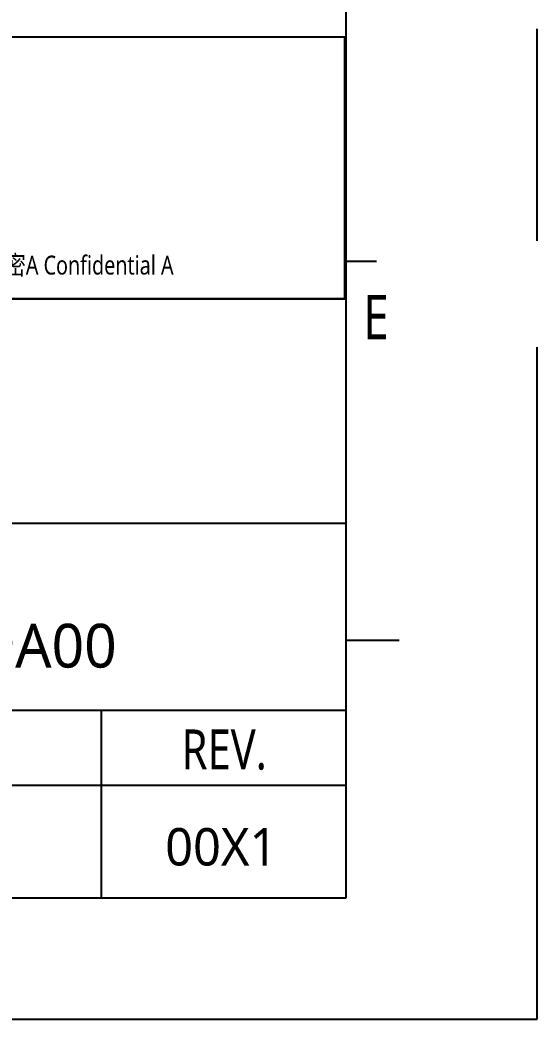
# Model space of a CAD drawing. Header units: millimetres. Extents: x 3272.1 to 3360, y -250.4 to -188.2.
# Drawn here: x 3352.65 to 3359.96, y -250.39 to -236.26 of the extents above; entities that cross this region are included whole.
import ezdxf

# ---------------------------------------------------------------- set-up
doc = ezdxf.new("R2010")
doc.units = ezdxf.units.MM
doc.linetypes.add('PHANTOM', pattern=[29.5, 9.5, -1.5, 3, -1.5, 3, -1.5, 9.5])
doc.layers.get('0').update_dxf_attribs({"lineweight": 25})
doc.layers.add('0PAPERF', color=2, linetype='PHANTOM', plot=False)
doc.layers.add('OUTLINE', color=1, linetype='Continuous')
doc.layers.add('鵬鼎', color=5, linetype='Continuous')
doc.styles.get("Standard").update_dxf_attribs({"font": 'simplex.shx', "width": 0.8, "height": 4})

msp = doc.modelspace()

# ---------------------------------------------------------------- linework, layer by layer
for p, q in [((3357.259, -248.674), (3357.259, -191.464)), ((3357.242, -240.206), (3357.242, -236.501)), ((3357.259, -239.675), (3357.688, -239.675)), ((3340.571, -240.206), (3357.242, -240.206)), ((3357.242, -243.381), (3327.604, -243.381)), ((3357.259, -245.031), (3358.009, -245.031)), ((3353.802, -248.674), (3353.802, -246.028)), ((3274.551, -248.674), (3357.259, -248.674))]:
    msp.add_line(p, q)
at = {"color": 0}
for p, q in [((3357.242, -240.206), (3327.604, -240.206)), ((3357.242, -246.028), (3340.571, -246.028)), ((3357.242, -247.086), (3346.922, -247.086))]:
    msp.add_line(p, q, dxfattribs=at)
msp.add_lwpolyline([(3327.604, -236.501), (3357.242, -236.501), (3357.242, -240.206), (3327.604, -240.206)], close=True, dxfattribs=at)
at = {"layer": '0PAPERF'}
for p, q in [((3359.96, -250.388), (3359.96, -188.248)), ((3272.087, -250.388), (3359.96, -250.388))]:
    msp.add_line(p, q, dxfattribs=at)

# ---------------------------------------------------------------- texts
at = {"color": 2, "insert": (3352.146, -239.596), "char_height": 0.26775, "width": 3.49678, "attachment_point": 1}
msp.add_mtext('{\\fMicrosoft JhengHei|b0|i0|c136|p18;\\C1;機密A Confidential A}', dxfattribs=at)
at = {"color": 0}
for s, insert, char_height, width, attachment_point in [('{\\fMicrosoft JhengHei|b0|i0|c136|p18;\\W1;\\C256;A12-0000-F0NW0329A00}', (3349.357, -245.115), 0.61849, 10.44475, 5), ('{\\fMicrosoft JhengHei|b0|i0|c136|p0;REV.}', (3354.934, -246.294), 0.5653, 2.8785, 1)]:
    msp.add_mtext(s, dxfattribs=dict(at, insert=insert, char_height=char_height, width=width, attachment_point=attachment_point))
at = {"layer": 'OUTLINE', "color": 2, "linetype": 'Continuous', "lineweight": 0, "insert": (3354.701, -247.689), "char_height": 0.52914, "width": 1.28259, "attachment_point": 1}
msp.add_mtext('{\\fMicrosoft JhengHei|b0|i0|c136|p0;\\W1;\\C0;00X1}', dxfattribs=at)
at = {"layer": '鵬鼎', "insert": (3357.499, -240.151), "char_height": 0.62874, "width": 1.18595, "attachment_point": 1}
msp.add_mtext('{\\fMicrosoft JhengHei|b0|i0|c136|p0;\\C0;E}', dxfattribs=at)

doc.saveas('drawing.dxf')
